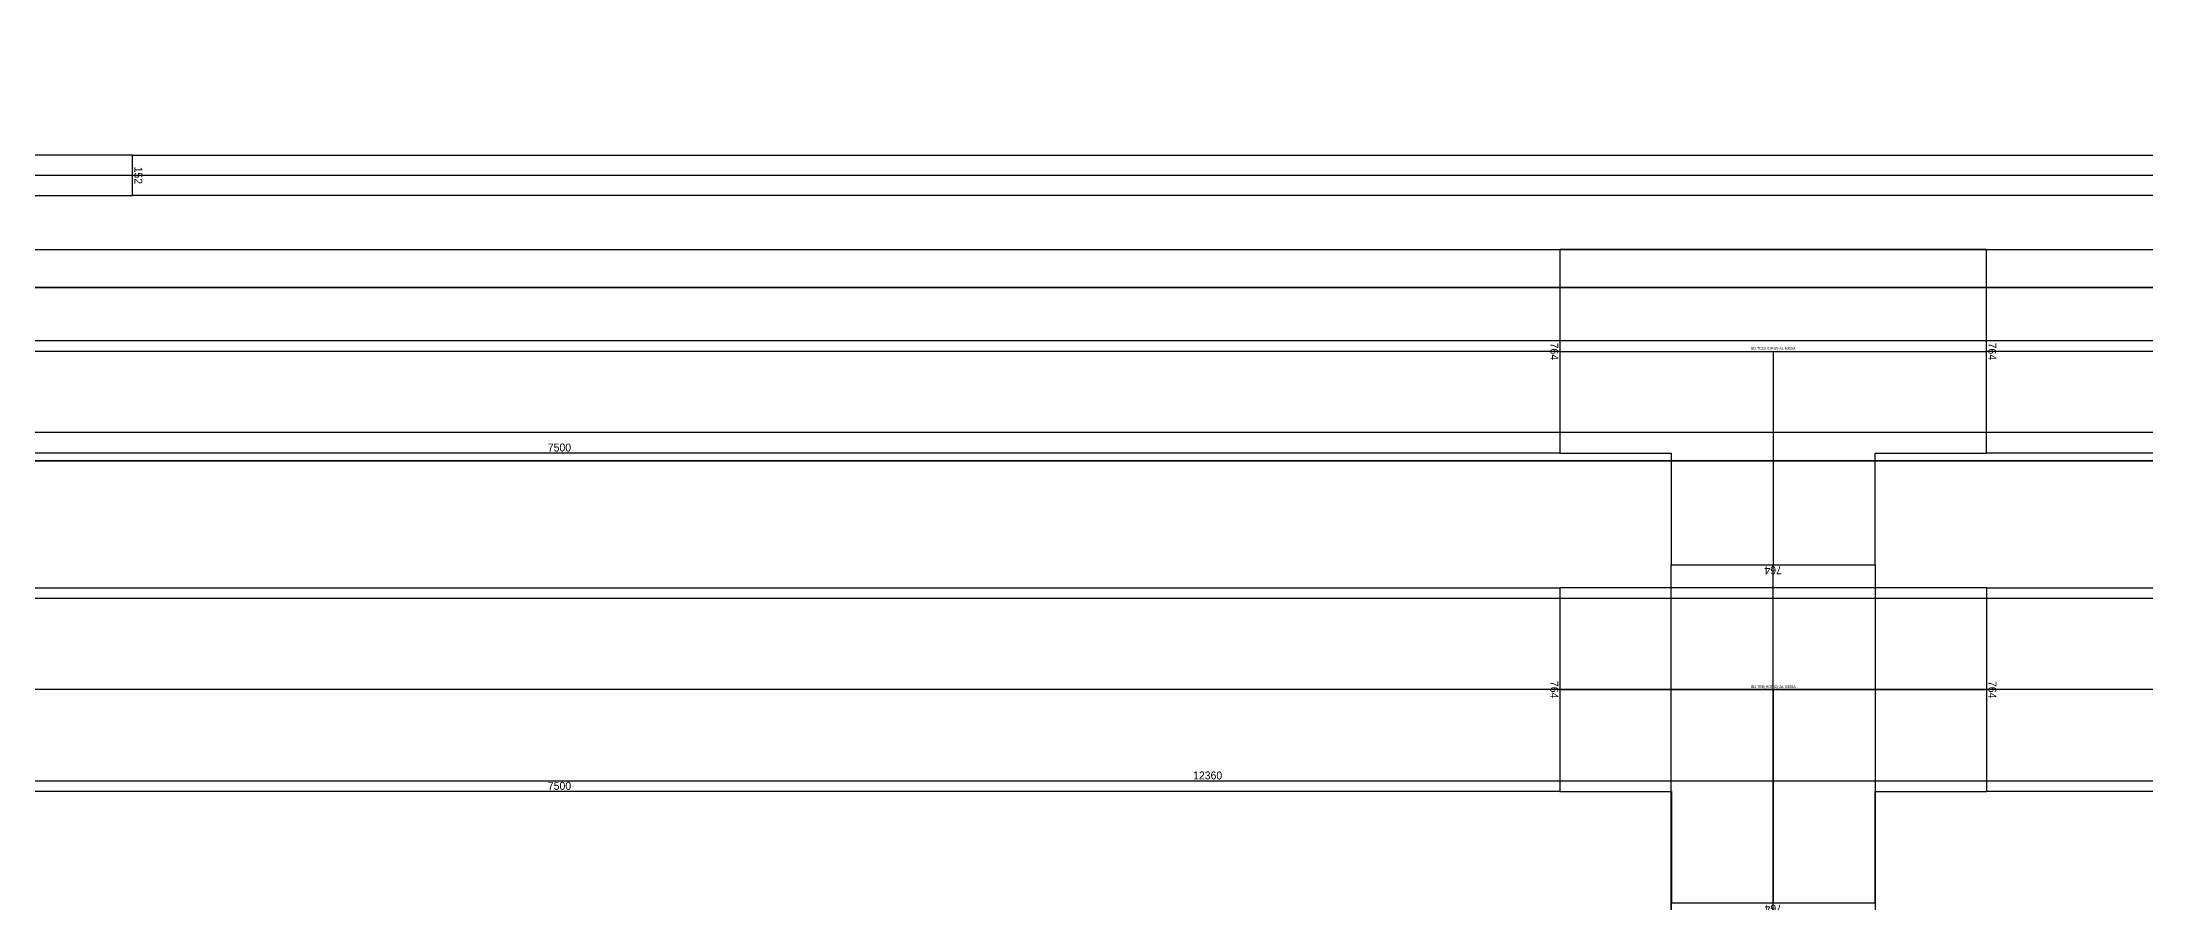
# Model space of a CAD drawing. Header units: millimetres. Extents: x 28486 to 374549, y -351975 to 868946.
# Drawn here: x 297411 to 305297, y -307168 to -303939 of the extents above; entities that cross this region are included whole.
import ezdxf
from ezdxf.enums import TextEntityAlignment as Align

# ---------------------------------------------------------------- set-up
doc = ezdxf.new("R2010")
doc.units = ezdxf.units.MM
doc.header["$LTSCALE"] = 150
doc.layers.get('Defpoints').update_dxf_attribs({"color": 150})
for name, color, linetype in [('-----27 Bus Duct_HV_6.6kV', 130, 'Continuous'), ('-----27 Bus Duct_HV_6.6kV (추후 증설용)', 150, 'Continuous'), ('-----27 Bus Duct_HV_IT BACK UP B', 3, 'Continuous'), ('-----27 Bus Duct_LV_380-220V_IT BACK UP', 2, 'Continuous'), ('-----27 Bus Duct_LV_380-220V_LOAD BANK', 7, 'Continuous'), ('-----27 Bus Duct_LV_380-220V_UT', 41, 'Continuous'), ('-----27 Bus Duct_LV_380-220V_UT B', 71, 'Continuous')]:
    doc.layers.add(name, color=color, linetype=linetype)
doc.styles.add('ELEC', font='')
doc.styles.get("Standard").update_dxf_attribs({"font": ''})
doc.styles.get('ELEC').set_extended_font_data('Dotum')
doc.styles.get('Standard').set_extended_font_data('Dotum')
doc.dimstyles.new('전기통신참고용-치수', dxfattribs={"dimscale": 15, "dimtxt": 2, "dimasz": 0, "dimexe": 0, "dimexo": 0, "dimgap": 0.4, "dimtad": 4, "dimdec": 0, "dimzin": 0, "dimdsep": 46, "dimtxsty": 'Standard', "dimblk": 'NONE', "dimcen": 0, "dimse1": 1, "dimse2": 1, "dimsd1": 1, "dimsd2": 1, "dimclrd": 8, "dimclre": 8, "dimclrt": 8, "dimadec": 0, "dimazin": 0, "dimtfac": 1, "dimtdec": 0, "dimtix": 1, "dimtmove": 2, "dimatfit": 0, "dimldrblk": 'NONE', "dimfxl": 2, "dimtolj": 1, "dimtzin": 0, "dimarcsym": 0})

# ---------------------------------------------------------------- blocks, each defined once
blk = doc.blocks.new('*D661')
at = {"layer": 'Defpoints', "color": 0, "transparency": 16777216}
for p in [(686, 909.9), (686, 909.9), (686, -11450)]:
    blk.add_point(p, dxfattribs=at)
at = {"color": 0, "transparency": 16777216, "insert": (665, -5270.1), "char_height": 30, "attachment_point": 5, "rotation": 90}
blk.add_mtext('\\A1;{\\C0;12360}', dxfattribs=at)
blk = doc.blocks.new('_None')
blk = doc.blocks.new('*U987')
at = {"color": 1}
blk.add_line((343, 36722.9), (343, -783.2), dxfattribs=at)
at = {"color": 0}
blk.add_lwpolyline([(686, -783.2), (0, -783.2), (0, 36722.9), (686, 36722.9)], close=True, dxfattribs=at)
blk = doc.blocks.new('*D732')
at = {"layer": 'Defpoints', "color": 0, "transparency": 16777216}
for p in [(0, 11969.9), (764, 11969.9), (764, 11969.9)]:
    blk.add_point(p, dxfattribs=at)
at = {"color": 0, "transparency": 16777216, "insert": (382, 11948.8), "char_height": 30, "attachment_point": 5}
blk.add_mtext('\\A1;{\\C0;764}', dxfattribs=at)
blk = doc.blocks.new('*D733')
at = {"layer": 'Defpoints', "color": 0, "transparency": 16777216}
for p in [(764, 11969.9), (764, 11969.9), (764, 4469.4)]:
    blk.add_point(p, dxfattribs=at)
at = {"color": 0, "transparency": 16777216, "insert": (743, 8219.6), "char_height": 30, "attachment_point": 5, "rotation": 90}
blk.add_mtext('\\A1;{\\C0;7500}', dxfattribs=at)
blk = doc.blocks.new('*D734')
at = {"layer": 'Defpoints', "color": 0, "transparency": 16777216}
for p in [(0, 4469.4), (764, 4469.4), (764, 4469.4)]:
    blk.add_point(p, dxfattribs=at)
at = {"color": 0, "transparency": 16777216, "insert": (382, 4490.4), "char_height": 30, "attachment_point": 5}
blk.add_mtext('\\A1;{\\C0;764}', dxfattribs=at)
blk = doc.blocks.new('*U21')
at = {"color": 0}
blk.add_lwpolyline([(-800, -382), (-382, -382), (-382, -800), (382, -800), (382, -382), (800, -382), (800, 382), (-800, 382)], close=True, dxfattribs=at)
at = {"color": 1}
for points in [[(-800, 0), (800, 0)], [(0, 0), (0, -800)]]:
    blk.add_lwpolyline(points, dxfattribs=at)
at = {"color": 0, "style": 'ELEC'}
blk.add_text('BD TEE(HORIZ)-AL 6300A', height=10, dxfattribs=at).set_placement((0, 10), align=Align.MIDDLE)
blk = doc.blocks.new('*D725')
at = {"layer": 'Defpoints', "color": 0, "transparency": 16777216}
for p in [(764, 6395.1), (764, 6395.1), (764, -2904.6)]:
    blk.add_point(p, dxfattribs=at)
at = {"color": 0, "transparency": 16777216, "insert": (743, 1745.3), "char_height": 30, "attachment_point": 5, "rotation": 90}
blk.add_mtext('\\A1;{\\C0;9300}', dxfattribs=at)
blk = doc.blocks.new('*D726')
at = {"layer": 'Defpoints', "color": 0, "transparency": 16777216}
for p in [(0, -2904.6), (764, -2904.6), (764, -2904.6)]:
    blk.add_point(p, dxfattribs=at)
at = {"color": 0, "transparency": 16777216, "insert": (382, -2883.6), "char_height": 30, "attachment_point": 5}
blk.add_mtext('\\A1;{\\C0;764}', dxfattribs=at)
blk = doc.blocks.new('*U68')
at = {"color": 0}
blk.add_lwpolyline([(-76, -76), (500, -76), (500, 76), (76, 76), (76, 500), (-76, 500)], close=True, dxfattribs=at)
at = {"color": 1}
blk.add_lwpolyline([(500, 0), (0, 0), (0, 500)], dxfattribs=at)
at = {"color": 0, "style": 'ELEC'}
blk.add_text('BD ELBOW(HORIZ)-AL 1000A', height=10, dxfattribs=at).set_placement((-71, -66), align=Align.MIDDLE_LEFT)
blk = doc.blocks.new('*D200')
at = {"layer": 'Defpoints', "color": 0, "transparency": 16777216}
for p in [(152, 34418.8), (152, 34418.8), (152, 6430.9)]:
    blk.add_point(p, dxfattribs=at)
at = {"color": 0, "transparency": 16777216, "insert": (131, 20424.8), "char_height": 30, "attachment_point": 5, "rotation": 90}
blk.add_mtext('\\A1;{\\C0;27988}', dxfattribs=at)
blk = doc.blocks.new('*D201')
at = {"layer": 'Defpoints', "color": 0, "transparency": 16777216}
for p in [(0, 6430.9), (152, 6430.9), (152, 6430.9)]:
    blk.add_point(p, dxfattribs=at)
at = {"color": 0, "transparency": 16777216, "insert": (76, 6451.9), "char_height": 30, "attachment_point": 5}
blk.add_mtext('\\A1;{\\C0;152}', dxfattribs=at)
blk = doc.blocks.new('*D736')
at = {"layer": 'Defpoints', "color": 0, "transparency": 16777216}
for p in [(0, 3000), (764, 3000), (764, 3000)]:
    blk.add_point(p, dxfattribs=at)
at = {"color": 0, "transparency": 16777216, "insert": (382, 2979), "char_height": 30, "attachment_point": 5}
blk.add_mtext('\\A1;{\\C0;764}', dxfattribs=at)
blk = doc.blocks.new('*D737')
at = {"layer": 'Defpoints', "color": 0, "transparency": 16777216}
for p in [(764, 3000), (764, 3000), (764, 818)]:
    blk.add_point(p, dxfattribs=at)
at = {"color": 0, "transparency": 16777216, "insert": (743, 1909), "char_height": 30, "attachment_point": 5, "rotation": 90}
blk.add_mtext('\\A1;{\\C0;2182}', dxfattribs=at)
blk = doc.blocks.new('*D738')
at = {"layer": 'Defpoints', "color": 0, "transparency": 16777216}
for p in [(0, 818), (764, 818), (764, 818)]:
    blk.add_point(p, dxfattribs=at)
at = {"color": 0, "transparency": 16777216, "insert": (382, 839), "char_height": 30, "attachment_point": 5}
blk.add_mtext('\\A1;{\\C0;764}', dxfattribs=at)
blk = doc.blocks.new('*D836')
at = {"layer": 'Defpoints', "color": 0, "transparency": 16777216}
for p in [(0, 17640.2), (764, 17640.2), (764, 17640.2)]:
    blk.add_point(p, dxfattribs=at)
at = {"color": 0, "transparency": 16777216, "insert": (382, 17619.2), "char_height": 30, "attachment_point": 5}
blk.add_mtext('\\A1;{\\C0;764}', dxfattribs=at)
blk = doc.blocks.new('*D837')
at = {"layer": 'Defpoints', "color": 0, "transparency": 16777216}
for p in [(764, 17640.2), (764, 17640.2), (764, 9789.4)]:
    blk.add_point(p, dxfattribs=at)
at = {"color": 0, "transparency": 16777216, "insert": (743, 13714.8), "char_height": 30, "attachment_point": 5, "rotation": 90}
blk.add_mtext('\\A1;{\\C0;7851}', dxfattribs=at)
blk = doc.blocks.new('*D838')
at = {"layer": 'Defpoints', "color": 0, "transparency": 16777216}
for p in [(0, 9789.4), (764, 9789.4), (764, 9789.4)]:
    blk.add_point(p, dxfattribs=at)
at = {"color": 0, "transparency": 16777216, "insert": (382, 9810.4), "char_height": 30, "attachment_point": 5}
blk.add_mtext('\\A1;{\\C0;764}', dxfattribs=at)
blk = doc.blocks.new('*D840')
at = {"layer": 'Defpoints', "color": 0, "transparency": 16777216}
for p in [(0, 8165.7), (764, 8165.7), (764, 8165.7)]:
    blk.add_point(p, dxfattribs=at)
at = {"color": 0, "transparency": 16777216, "insert": (382, 8144.7), "char_height": 30, "attachment_point": 5}
blk.add_mtext('\\A1;{\\C0;764}', dxfattribs=at)
blk = doc.blocks.new('*D841')
at = {"layer": 'Defpoints', "color": 0, "transparency": 16777216}
for p in [(764, 8165.7), (764, 8165.7), (764, 3215.5)]:
    blk.add_point(p, dxfattribs=at)
at = {"color": 0, "transparency": 16777216, "insert": (743, 5690.6), "char_height": 30, "attachment_point": 5, "rotation": 90}
blk.add_mtext('\\A1;{\\C0;4950}', dxfattribs=at)
blk = doc.blocks.new('*D842')
at = {"layer": 'Defpoints', "color": 0, "transparency": 16777216}
for p in [(0, 3215.5), (764, 3215.5), (764, 3215.5)]:
    blk.add_point(p, dxfattribs=at)
at = {"color": 0, "transparency": 16777216, "insert": (382, 3236.5), "char_height": 30, "attachment_point": 5}
blk.add_mtext('\\A1;{\\C0;764}', dxfattribs=at)
blk = doc.blocks.new('*D2102')
at = {"layer": 'Defpoints', "color": 0, "transparency": 16777216}
for p in [(0, 12515.7), (764, 12515.7), (764, 12515.7), (0, 4012.8), (764, 4012.8), (764, 4012.8)]:
    blk.add_point(p, dxfattribs=at)
at = {"color": 0, "transparency": 16777216, "char_height": 30, "attachment_point": 5}
for insert in [(382, 12494.7), (382, 3991.8)]:
    blk.add_mtext('\\A1;{\\C0;764}', dxfattribs=dict(at, insert=insert))
blk = doc.blocks.new('*D2103')
at = {"layer": 'Defpoints', "color": 0, "transparency": 16777216}
for p in [(764, 12515.7), (764, 12515.7), (764, 5015.8), (764, 4012.8), (764, 4012.8), (764, -1420.2), (0, -26078), (686, -26078), (686, -26078)]:
    blk.add_point(p, dxfattribs=at)
at = {"color": 0, "transparency": 16777216, "char_height": 30, "attachment_point": 5, "rotation": 90}
for s, insert in [('\\A1;{\\C0;7500}', (743, 8765.7)), ('\\A1;{\\C0;5433}', (743, 1296.3))]:
    blk.add_mtext(s, dxfattribs=dict(at, insert=insert))
at = {"color": 0, "transparency": 16777216, "insert": (343, -26099), "char_height": 30, "attachment_point": 5}
blk.add_mtext('\\A1;{\\C0;686}', dxfattribs=at)
blk = doc.blocks.new('*U659')
at = {"color": 1}
blk.add_line((343, 909.9), (343, -11450), dxfattribs=at)
at = {"color": 0}
blk.add_lwpolyline([(686, -11450), (0, -11450), (0, 909.9), (686, 909.9)], close=True, dxfattribs=at)
dim = blk.add_linear_dim(base=(686, 909.9), p1=(686, -11450), p2=(686, 909.9), angle=90, text='{\\C0;<>}', dimstyle='전기통신참고용-치수', override={"dimtad": 1, "dimtxsty": 'Standard', "dimclrd": 0, "dimclre": 0, "dimclrt": 0}, dxfattribs=at)
dim.commit()
dim.dimension.update_dxf_attribs({"geometry": '*D661', "text_midpoint": (665, -5270.1)})
blk = doc.blocks.new('*U731')
at = {"color": 1}
blk.add_line((382, 11969.9), (382, 4469.4), dxfattribs=at)
at = {"color": 0}
blk.add_lwpolyline([(764, 4469.4), (0, 4469.4), (0, 11969.9), (764, 11969.9)], close=True, dxfattribs=at)
for base, p1, p2, override, picture, middle in [((764, 11969.9), (0, 11969.9), (764, 11969.9), {"dimtxsty": 'Standard', "dimclrd": 0, "dimclre": 0, "dimclrt": 0}, '*D732', (382, 11948.8)), ((764, 4469.4), (0, 4469.4), (764, 4469.4), {"dimtad": 1, "dimtxsty": 'Standard', "dimclrd": 0, "dimclre": 0, "dimclrt": 0}, '*D734', (382, 4490.4))]:
    dim = blk.add_linear_dim(base=base, p1=p1, p2=p2, text='{\\C0;<>}', dimstyle='전기통신참고용-치수', override=override, dxfattribs=at)
    dim.commit()
    dim.dimension.update_dxf_attribs({"geometry": picture, "text_midpoint": middle})
dim = blk.add_linear_dim(base=(764, 11969.8531), p1=(764, 4469.4283), p2=(764, 11969.8531), angle=90, text='{\\C0;<>}', dimstyle='전기통신참고용-치수', override={"dimtad": 1, "dimtxsty": 'Standard', "dimclrd": 0, "dimclre": 0, "dimclrt": 0}, dxfattribs=at)
dim.commit()
dim.dimension.update_dxf_attribs({"geometry": '*D733', "text_midpoint": (742.9796, 8219.6407)})
blk = doc.blocks.new('*U723')
at = {"color": 1}
blk.add_line((382, 6395.1), (382, -2904.6), dxfattribs=at)
at = {"color": 0}
blk.add_lwpolyline([(764, -2904.6), (0, -2904.6), (0, 6395.1), (764, 6395.1)], close=True, dxfattribs=at)
dim = blk.add_linear_dim(base=(764, 6395.1), p1=(764, -2904.6), p2=(764, 6395.1), angle=90, text='{\\C0;<>}', dimstyle='전기통신참고용-치수', override={"dimtad": 1, "dimtxsty": 'Standard', "dimclrd": 0, "dimclre": 0, "dimclrt": 0}, dxfattribs=at)
dim.commit()
dim.dimension.update_dxf_attribs({"geometry": '*D725', "text_midpoint": (743, 1745.3)})
dim = blk.add_linear_dim(base=(764, -2904.6), p1=(0, -2904.6), p2=(764, -2904.6), text='{\\C0;<>}', dimstyle='전기통신참고용-치수', override={"dimtad": 1, "dimtxsty": 'Standard', "dimclrd": 0, "dimclre": 0, "dimclrt": 0}, dxfattribs=at)
dim.commit()
dim.dimension.update_dxf_attribs({"geometry": '*D726', "text_midpoint": (382, -2883.6)})
blk = doc.blocks.new('*U198')
at = {"color": 1}
blk.add_line((76, 34418.8), (76, 6430.9), dxfattribs=at)
at = {"color": 0}
blk.add_lwpolyline([(152, 6430.9), (0, 6430.9), (0, 34418.8), (152, 34418.8)], close=True, dxfattribs=at)
dim = blk.add_linear_dim(base=(152, 34418.8), p1=(152, 6430.9), p2=(152, 34418.8), angle=90, text='{\\C0;<>}', dimstyle='전기통신참고용-치수', override={"dimtad": 1, "dimtxsty": 'Standard', "dimclrd": 0, "dimclre": 0, "dimclrt": 0}, dxfattribs=at)
dim.commit()
dim.dimension.update_dxf_attribs({"geometry": '*D200', "text_midpoint": (131, 20424.8)})
dim = blk.add_linear_dim(base=(152, 6430.9), p1=(0, 6430.9), p2=(152, 6430.9), text='{\\C0;<>}', dimstyle='전기통신참고용-치수', override={"dimtad": 1, "dimtxsty": 'Standard', "dimclrd": 0, "dimclre": 0, "dimclrt": 0}, dxfattribs=at)
dim.commit()
dim.dimension.update_dxf_attribs({"geometry": '*D201', "text_midpoint": (76, 6451.9)})
blk = doc.blocks.new('*U735')
at = {"color": 1}
blk.add_line((382, 3000), (382, 818), dxfattribs=at)
at = {"color": 0}
blk.add_lwpolyline([(764, 818), (0, 818), (0, 3000), (764, 3000)], close=True, dxfattribs=at)
for base, p1, p2, override, picture, middle in [((764, 3000), (0, 3000), (764, 3000), {"dimtxsty": 'Standard', "dimclrd": 0, "dimclre": 0, "dimclrt": 0}, '*D736', (382, 2979)), ((764, 818), (0, 818), (764, 818), {"dimtad": 1, "dimtxsty": 'Standard', "dimclrd": 0, "dimclre": 0, "dimclrt": 0}, '*D738', (382, 839))]:
    dim = blk.add_linear_dim(base=base, p1=p1, p2=p2, text='{\\C0;<>}', dimstyle='전기통신참고용-치수', override=override, dxfattribs=at)
    dim.commit()
    dim.dimension.update_dxf_attribs({"geometry": picture, "text_midpoint": middle})
dim = blk.add_linear_dim(base=(764, 3000), p1=(764, 818), p2=(764, 3000), angle=90, text='{\\C0;<>}', dimstyle='전기통신참고용-치수', override={"dimtad": 1, "dimtxsty": 'Standard', "dimclrd": 0, "dimclre": 0, "dimclrt": 0}, dxfattribs=at)
dim.commit()
dim.dimension.update_dxf_attribs({"geometry": '*D737', "text_midpoint": (743, 1909)})
blk = doc.blocks.new('*U835')
at = {"color": 1}
blk.add_line((382, 17640.2), (382, 9789.4), dxfattribs=at)
at = {"color": 0}
blk.add_lwpolyline([(764, 9789.4), (0, 9789.4), (0, 17640.2), (764, 17640.2)], close=True, dxfattribs=at)
for base, p1, p2, override, picture, middle in [((764, 17640.2), (0, 17640.2), (764, 17640.2), {"dimtxsty": 'Standard', "dimclrd": 0, "dimclre": 0, "dimclrt": 0}, '*D836', (382, 17619.2)), ((764, 9789.4), (0, 9789.4), (764, 9789.4), {"dimtad": 1, "dimtxsty": 'Standard', "dimclrd": 0, "dimclre": 0, "dimclrt": 0}, '*D838', (382, 9810.4))]:
    dim = blk.add_linear_dim(base=base, p1=p1, p2=p2, text='{\\C0;<>}', dimstyle='전기통신참고용-치수', override=override, dxfattribs=at)
    dim.commit()
    dim.dimension.update_dxf_attribs({"geometry": picture, "text_midpoint": middle})
dim = blk.add_linear_dim(base=(764, 17640.2), p1=(764, 9789.4), p2=(764, 17640.2), angle=90, text='{\\C0;<>}', dimstyle='전기통신참고용-치수', override={"dimtad": 1, "dimtxsty": 'Standard', "dimclrd": 0, "dimclre": 0, "dimclrt": 0}, dxfattribs=at)
dim.commit()
dim.dimension.update_dxf_attribs({"geometry": '*D837', "text_midpoint": (743, 13714.8)})
blk = doc.blocks.new('*U839')
at = {"color": 1}
blk.add_line((382, 8165.7), (382, 3215.5), dxfattribs=at)
at = {"color": 0}
blk.add_lwpolyline([(764, 3215.5), (0, 3215.5), (0, 8165.7), (764, 8165.7)], close=True, dxfattribs=at)
for base, p1, p2, override, picture, middle in [((764, 8165.7), (0, 8165.7), (764, 8165.7), {"dimtxsty": 'Standard', "dimclrd": 0, "dimclre": 0, "dimclrt": 0}, '*D840', (382, 8144.7)), ((764, 3215.5), (0, 3215.5), (764, 3215.5), {"dimtad": 1, "dimtxsty": 'Standard', "dimclrd": 0, "dimclre": 0, "dimclrt": 0}, '*D842', (382, 3236.5))]:
    dim = blk.add_linear_dim(base=base, p1=p1, p2=p2, text='{\\C0;<>}', dimstyle='전기통신참고용-치수', override=override, dxfattribs=at)
    dim.commit()
    dim.dimension.update_dxf_attribs({"geometry": picture, "text_midpoint": middle})
dim = blk.add_linear_dim(base=(764, 8165.7), p1=(764, 3215.5), p2=(764, 8165.7), angle=90, text='{\\C0;<>}', dimstyle='전기통신참고용-치수', override={"dimtad": 1, "dimtxsty": 'Standard', "dimclrd": 0, "dimclre": 0, "dimclrt": 0}, dxfattribs=at)
dim.commit()
dim.dimension.update_dxf_attribs({"geometry": '*D841', "text_midpoint": (743, 5690.6)})
blk = doc.blocks.new('*U2101')
at = {"color": 1}
blk.add_line((382, 12515.7), (382, 5015.8), dxfattribs=at)
at = {"color": 0}
blk.add_lwpolyline([(764, 5015.8), (0, 5015.8), (0, 12515.7), (764, 12515.7)], close=True, dxfattribs=at)
for base, p1, p2, middle in [((764, 12515.7), (0, 12515.7), (764, 12515.7), (382, 12494.7)), ((764, 4012.8), (0, 4012.8), (764, 4012.8), (382, 3991.8))]:
    dim = blk.add_linear_dim(base=base, p1=p1, p2=p2, text='{\\C0;<>}', dimstyle='전기통신참고용-치수', override={"dimtxsty": 'Standard', "dimclrd": 0, "dimclre": 0, "dimclrt": 0}, dxfattribs=at)
    dim.commit()
    dim.dimension.update_dxf_attribs({"geometry": '*D2102', "text_midpoint": middle})
for base, p1, p2, middle in [((764, 12515.7), (764, 5015.8), (764, 12515.7), (743, 8765.7)), ((764, 4012.8), (764, -1420.2), (764, 4012.8), (743, 1296.3))]:
    dim = blk.add_linear_dim(base=base, p1=p1, p2=p2, angle=90, text='{\\C0;<>}', dimstyle='전기통신참고용-치수', override={"dimtad": 1, "dimtxsty": 'Standard', "dimclrd": 0, "dimclre": 0, "dimclrt": 0}, dxfattribs=at)
    dim.commit()
    dim.dimension.update_dxf_attribs({"geometry": '*D2103', "text_midpoint": middle})

msp = doc.modelspace()

# ---------------------------------------------------------------- linework, layer by layer
at = {"layer": '-----27 Bus Duct_HV_6.6kV', "elevation": 0}
for points in [[(290197, -305509.9), (290197, -304859.9), (314032.7, -304859.9), (314032.7, -305509.9)], [(290197, -305509.9), (290197, -304859.9), (318653, -304859.9), (318653, -305509.9)]]:
    msp.add_lwpolyline(points, close=True, dxfattribs=at)
at = {"layer": '-----27 Bus Duct_HV_6.6kV (추후 증설용)', "elevation": 0}
msp.add_lwpolyline([(320553, -305509.9), (320553, -304859.9), (276222, -304859.9), (276222, -305509.9)], close=True, dxfattribs=at)

# ---------------------------------------------------------------- block references
at = {"layer": '-----27 Bus Duct_HV_IT BACK UP B'}
msp.add_blockref('*U68', (297250, -304439), dxfattribs=at)
at = {"layer": '-----27 Bus Duct_HV_IT BACK UP B', "rotation": 270}
msp.add_blockref('*U198', (291319.1, -304363), dxfattribs=at)
at = {"layer": '-----27 Bus Duct_LV_380-220V_IT BACK UP', "rotation": 270}
msp.add_blockref('*U659', (307050, -306025), dxfattribs=at)
at = {"layer": '-----27 Bus Duct_LV_380-220V_LOAD BANK'}
for name, p, rotation in [('*U2101', (290584.3, -304717.2, 0), 270), ('*U839', (301484.4, -304717.2, 0), 270), ('*U835', (304281.9, -296109.8, 0), 180)]:
    msp.add_blockref(name, p, dxfattribs=dict(at, rotation=rotation))
msp.add_blockref('*U21', (303899.9, -305099.2, 0), dxfattribs=at)
at = {"layer": '-----27 Bus Duct_LV_380-220V_UT'}
for name, p, rotation in [('*U731', (291130.6, -305986), 270), ('*U723', (307605, -305986), 270), ('*U735', (304282.4, -306350, 0), 180)]:
    msp.add_blockref(name, p, dxfattribs=dict(at, rotation=rotation))
msp.add_blockref('*U21', (303900.4, -306368, 0), dxfattribs=at)
at = {"layer": '-----27 Bus Duct_LV_380-220V_UT B', "rotation": 270}
msp.add_blockref('*U987', (277238.2, -304717.2), dxfattribs=at)

doc.saveas('drawing.dxf')
